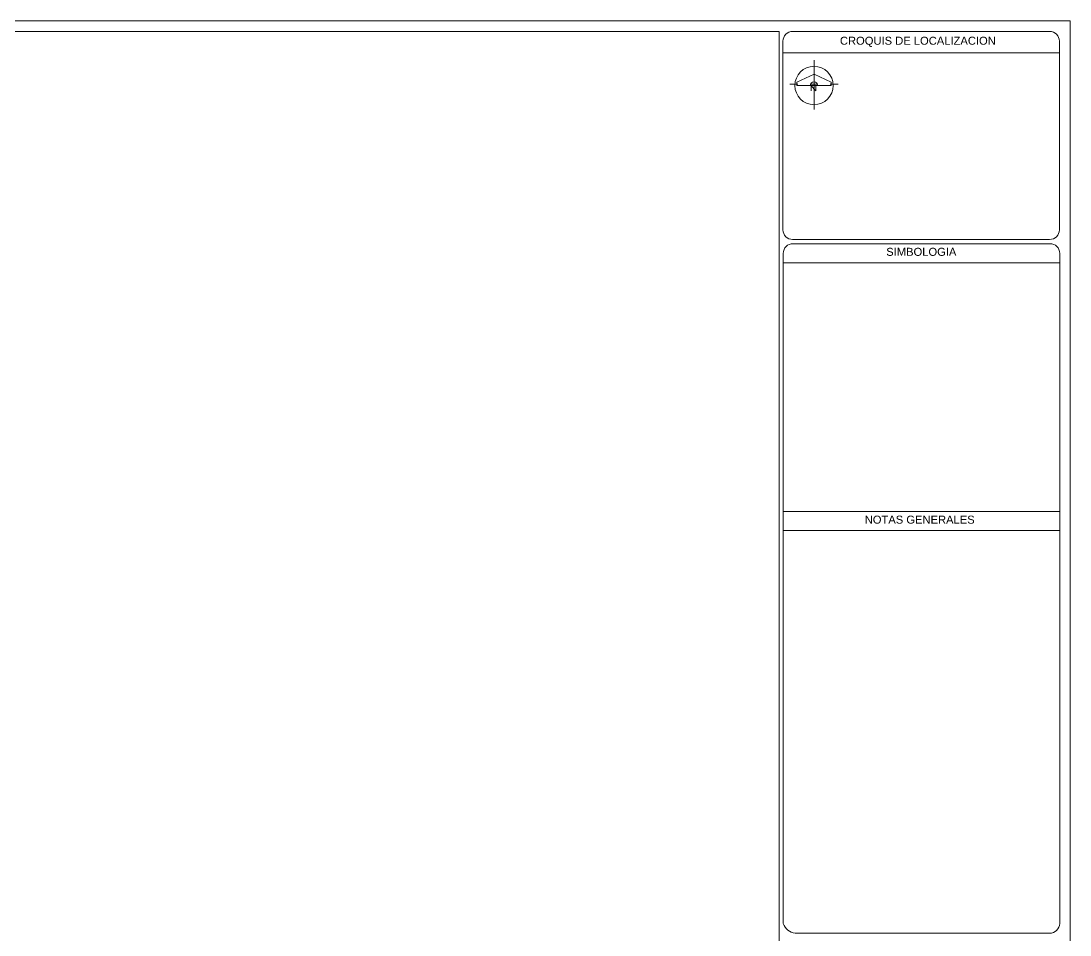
# Model space of a CAD drawing. Header units: metres. Extents: x 0 to 393, y 0 to 266.
# Drawn here: x 196.7 to 393.3, y 94.9 to 266.3 of the extents above; entities that cross this region are included whole.
import ezdxf

# ---------------------------------------------------------------- set-up
doc = ezdxf.new("R2010")
doc.units = ezdxf.units.M
doc.layers.get('0').update_dxf_attribs({"lineweight": 0})
doc.styles.add('LOGO', font='romans.shx', dxfattribs={"width": 1.1, "height": 0.25})
doc.styles.get("Standard").update_dxf_attribs({"font": 'arial.ttf'})

msp = doc.modelspace()

# ---------------------------------------------------------------- linework, layer by layer
for p, q in [((389.51, 264.38), (341.33, 264.38)), ((345.34, 259.01), (345.34, 249.73)), ((342.29, 254.5), (340.83, 254.5)), ((345.16, 254.5), (344.82, 254.5)), ((345.34, 254.23), (344.99, 254.23)), ((345.16, 254.5), (345.85, 254.5)), ((345.34, 254.23), (346.03, 254.23)), ((348.38, 254.5), (349.84, 254.5)), ((339.57, 220.98), (391.39, 220.98)), ((339.57, 174.32), (391.39, 174.32)), ((339.57, 170.75), (391.39, 170.75))]:
    msp.add_line(p, q)
for points in [[(0, 0), (393.33, 0), (393.33, 266.34), (0, 266.34)], [(2, 2), (338.78, 2), (338.78, 264.34), (2, 264.34)]]:
    msp.add_lwpolyline(points, close=True)
for points in [[(339.51, 260.38), (391.33, 260.38), (391.33, 262.57, 0.414214), (389.51, 264.38), (341.33, 264.38, 0.414214), (339.51, 262.57), (339.51, 227.16, 0.414214), (341.33, 225.34), (389.51, 225.34, 0.414214), (391.33, 227.16), (391.33, 260.38)], [(346.03, 254.23), (342.12, 254.23), (342.12, 254.85), (345.34, 256.34), (348.55, 254.85), (348.55, 254.23), (346.03, 254.23, 1), (344.65, 254.23)], [(389.5, 95.21, 0.400083), (391.39, 97.03), (391.39, 222.74, 0.414214), (389.57, 224.56), (341.39, 224.56, 0.414214), (339.57, 222.74), (339.57, 97.03, 0.281235), (341.8, 95.21)]]:
    msp.add_lwpolyline(points, format="xyb", close=True)
msp.add_circle((345.34, 254.23), 3.6)

# ---------------------------------------------------------------- texts
for s, p in [('CROQUIS DE LOCALIZACION', (350.19, 261.88)), ('SIMBOLOGIA', (358.87, 222.28)), ('NOTAS GENERALES', (354.84, 172.04))]:
    msp.add_text(s, height=1.5).set_placement(p)
at = {"style": 'LOGO', "width": 1.5}
msp.add_text('N', height=0.931, dxfattribs=at).set_placement((344.59, 253.21))

doc.saveas('drawing.dxf')
